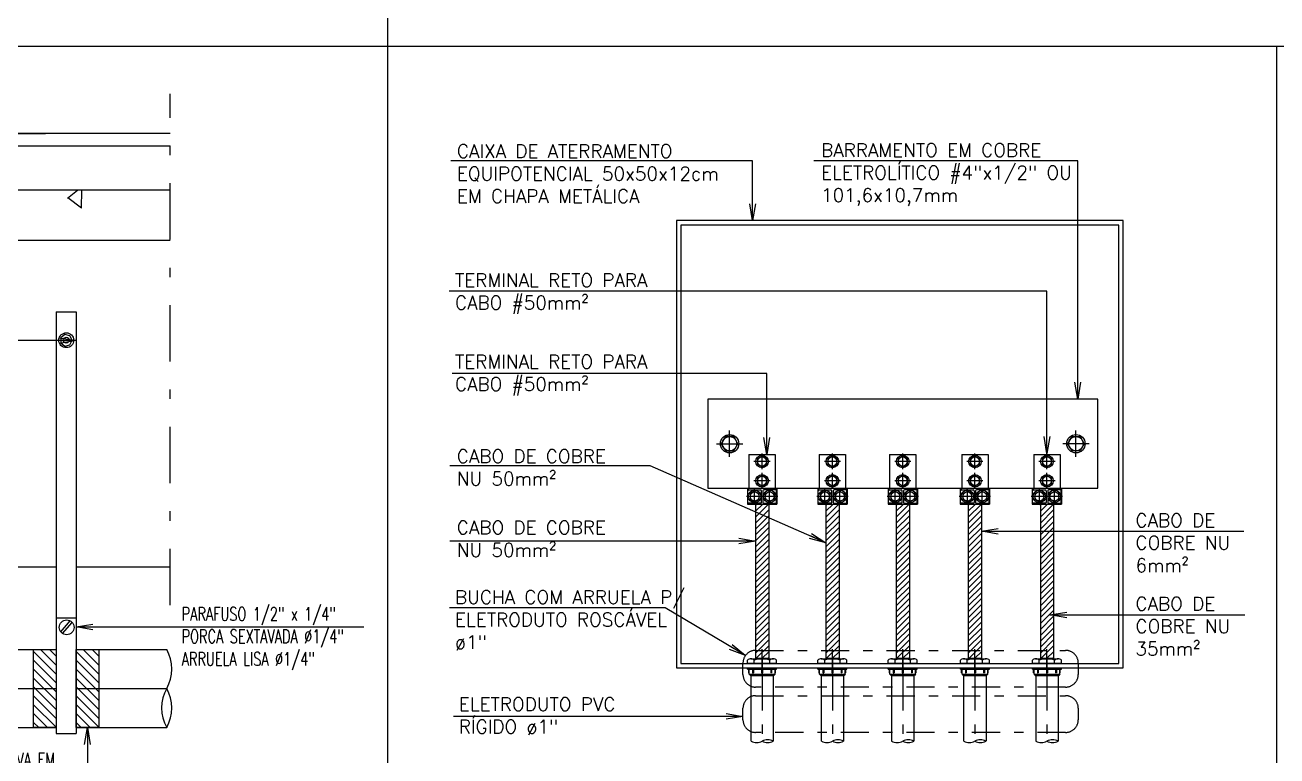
# Model space of a CAD drawing. Header units: millimetres. Extents: x 0 to 114, y 0 to 82.
# Drawn here: x 41.43 to 54.8, y 21.07 to 28.87 of the extents above; entities that cross this region are included whole.
import ezdxf
from ezdxf.enums import TextEntityAlignment as Align

# ---------------------------------------------------------------- set-up
doc = ezdxf.new("R2010")
doc.units = ezdxf.units.MM
doc.linetypes.add('DASHDOT', pattern=[1, 0.5, -0.25, 0, -0.25])
doc.linetypes.add('DASHDOT2', pattern=[0.5, 0.25, -0.125, 0, -0.125])
for name, color, linetype in [('acessórios', 1, 'Continuous'), ('CAR-01', 252, 'Continuous'), ('E-CONECTOR', 1, 'Continuous'), ('EIXOS', 252, 'Continuous'), ('ELT-NORMO', 2, 'Continuous'), ('INC-DETALHE-TXT', 7, 'Continuous'), ('INC-DETALHES', 7, 'Continuous'), ('PECAS', 7, 'Continuous'), ('QUADROS', 3, 'Continuous')]:
    doc.layers.add(name, color=color, linetype=linetype)
doc.styles.add('140-50', font='arial.ttf', dxfattribs={"height": 0.3})
doc.styles.add('60-100', font='romans.shx', dxfattribs={"height": 0.16})
doc.styles.add('60-125', font='romans.shx', dxfattribs={"height": 0.2})
doc.styles.add('60-50', font='romans.shx', dxfattribs={"height": 0.08})
doc.styles.add('ROMANS', font='ROMANS.SHX', dxfattribs={"height": 0.15})
doc.dimstyles.new('SETAS75', dxfattribs={"dimtxt": 0.16, "dimasz": 0.15, "dimexe": 0.15, "dimexo": 0, "dimgap": 0.1, "dimtad": 1, "dimzin": 10, "dimdsep": 46, "dimtxsty": '60-100', "dimblk1": 'OPEN', "dimblk2": 'OPEN', "dimsah": 1, "dimcen": 0, "dimclrd": 8, "dimclre": 8, "dimclrt": 7, "dimadec": 0, "dimazin": 0, "dimtfac": 1, "dimtix": 1, "dimtmove": 2, "dimatfit": 3, "dimldrblk": 'OPEN', "dimfxl": 0.15, "dimtolj": 1, "dimtzin": 6, "dimarcsym": 0})

# ---------------------------------------------------------------- blocks, each defined once
blk = doc.blocks.new('_OPEN')
at = {"color": 0, "linetype": 'ByBlock'}
for p, q in [((-1, 0.167), (0, 0)), ((0, 0), (-1, -0.167)), ((0, 0), (-1, 0))]:
    blk.add_line(p, q, dxfattribs=at)
blk = doc.blocks.new('arruela-l')
at = {"color": 252}
for p, q in [((0, -0.011), (0, 0.0165)), ((0.0165, 0.0013), (-0.0165, 0.0013)), ((-0.0165, 0.0013), (-0.0165, 0)), ((0.0165, 0), (-0.0165, 0)), ((-0.0153, 0.0057), (-0.0153, 0.0013)), ((-0.0153, 0.0057), (-0.0147, 0.0057)), ((-0.0147, 0.0071), (-0.0134, 0.0086)), ((0.0147, 0.0071), (-0.0147, 0.0071)), ((-0.0147, 0.0071), (-0.0147, 0.0019)), ((0.0134, 0.0086), (-0.0134, 0.0086)), ((-0.0109, 0.0057), (-0.0099, 0.0057)), ((-0.0109, 0.0013), (-0.0109, 0.0057)), ((-0.0099, 0.0013), (-0.0099, 0.0057)), ((-0.0005, 0.0013), (-0.0005, 0.0057)), ((0.0005, 0.0057), (-0.0005, 0.0057)), ((0.0005, 0.0013), (0.0005, 0.0057)), ((0.0099, 0.0013), (0.0099, 0.0057)), ((0.0109, 0.0057), (0.0099, 0.0057)), ((0.0109, 0.0013), (0.0109, 0.0057)), ((0.0147, 0.0071), (0.0134, 0.0086)), ((0.0147, 0.0071), (0.0147, 0.0019)), ((0.0153, 0.0057), (0.0147, 0.0057)), ((0.0153, 0.0057), (0.0153, 0.0013)), ((0.0165, 0.0013), (0.0165, 0))]:
    blk.add_line(p, q, dxfattribs=at)
for centre, start, end in [((-0.0153, 0.0019), 270, 0), ((0.0153, 0.0019), 180, 270)]:
    blk.add_arc(centre, 0.000586, start, end, dxfattribs=at)
blk = doc.blocks.new('bucha-l')
at = {"color": 252}
for p, q in [((0, -0.011), (0, 0.0165)), ((-0.0165, 0), (-0.0165, 0.0038)), ((0.0165, 0), (-0.0165, 0)), ((-0.0129, 0.0055), (0.0129, 0.0055)), ((-0.0088, 0), (-0.0088, 0.0038)), ((0.0088, 0), (0.0088, 0.0038)), ((0.0165, 0), (0.0165, 0.0038))]:
    blk.add_line(p, q, dxfattribs=at)
for centre, radius, start, end in [((-0.0127, 0.0002), 0.0053, 43.4424, 136.5576), ((0, -0.0188), 0.0243, 68.7607, 111.2393), ((0.0127, 0.0002), 0.0053, 43.4424, 136.5576)]:
    blk.add_arc(centre, radius, start, end, dxfattribs=at)
blk = doc.blocks.new('T100')
for centre, start, end in [((-0.0433, 0.075), 330, 30), ((0.0433, 0.025), 150, 210), ((-0.0433, 0.025), 330, 30)]:
    blk.add_arc(centre, 0.05, start, end)
blk = doc.blocks.new('A$C0DFC6CB3')
h = blk.add_hatch()
h.set_pattern_fill('ANSI31', color=252, scale=0.0117, style=0)
h.set_pattern_definition([(45, (-7022.569914, 754.09912), (-0.02626724915, 0.02626724915), [])])
h.paths.add_polyline_path([(0.822, 4.427), (0.705, 4.427), (0.705, 3.056), (0.822, 3.056)])
h = blk.add_hatch()
h.set_pattern_fill('ANSI31', color=252, scale=0.0117, style=0)
h.set_pattern_definition([(45, (-7021.943945, 754.09912), (-0.02626724915, 0.02626724915), [])])
h.paths.add_polyline_path([(1.448, 4.427), (1.331, 4.427), (1.331, 3.056), (1.448, 3.056)])
h = blk.add_hatch()
h.set_pattern_fill('ANSI31', color=252, scale=0.0117, style=0)
h.set_pattern_definition([(45, (-7021.317976, 754.09912), (-0.02626724915, 0.02626724915), [])])
h.paths.add_polyline_path([(2.074, 4.427), (1.957, 4.427), (1.957, 3.056), (2.074, 3.056)])
h = blk.add_hatch()
h.set_pattern_fill('ANSI31', color=252, scale=0.0117, style=0)
h.set_pattern_definition([(45, (-7020.67646, 754.09912), (-0.02626724915, 0.02626724915), [])])
h.paths.add_polyline_path([(2.715, 4.427), (2.598, 4.427), (2.598, 3.056), (2.715, 3.056)])
h = blk.add_hatch()
h.set_pattern_fill('ANSI31', color=252, scale=0.0117, style=0)
h.set_pattern_definition([(45, (-7020.034946, 754.09912), (-0.02626724915, 0.02626724915), [])])
h.paths.add_polyline_path([(3.357, 4.427), (3.24, 4.427), (3.24, 3.056), (3.357, 3.056)])
at = {"color": 254}
for p, q in [((0.705, 4.427), (0.705, 3.056)), ((0.705, 4.427), (0.83, 4.427, 4.458)), ((0.822, 4.427), (0.822, 3.056)), ((1.331, 4.427), (1.331, 3.056)), ((1.331, 4.427), (1.456, 4.427, 4.458)), ((1.448, 4.427), (1.448, 3.056)), ((1.957, 4.427), (1.957, 3.056)), ((1.957, 4.427), (2.082, 4.427, 4.458)), ((2.074, 4.427), (2.074, 3.056)), ((2.598, 4.427), (2.598, 3.056)), ((2.598, 4.427), (2.723, 4.427, 4.458)), ((2.715, 4.427), (2.715, 3.056)), ((3.24, 4.427), (3.24, 3.056)), ((3.24, 4.427), (3.365, 4.427, 4.458)), ((3.357, 4.427), (3.357, 3.056)), ((0.705, 3.056), (0.822, 3.056)), ((1.331, 3.056), (1.448, 3.056)), ((1.957, 3.056), (2.074, 3.056)), ((2.598, 3.056), (2.715, 3.056)), ((3.24, 3.056), (3.357, 3.056)), ((0.664, 2.904), (0.664, 2.319)), ((0.862, 2.904), (0.862, 2.319)), ((1.29, 2.904), (1.29, 2.319)), ((1.488, 2.904), (1.488, 2.319)), ((1.916, 2.904), (1.916, 2.319)), ((2.114, 2.904), (2.114, 2.319)), ((2.557, 2.904), (2.557, 2.319)), ((2.756, 2.904), (2.756, 2.319)), ((3.199, 2.904), (3.199, 2.319)), ((3.397, 2.904), (3.397, 2.319))]:
    blk.add_line(p, q, dxfattribs=at)
for p, q in [((0.763, 2.923), (0.763, 3.138)), ((0.763, 3.056), (0.763, 2.842))]:
    blk.add_line(p, q)
at = {"color": 252}
for p, q in [((0.634, 3.009), (0.634, 3.039)), ((0.892, 3.009), (0.634, 3.009)), ((0.662, 3.052), (0.864, 3.052)), ((0.694, 3.009), (0.694, 3.039)), ((0.832, 3.009), (0.832, 3.039)), ((0.892, 3.009), (0.892, 3.039)), ((0.634, 2.97), (0.892, 2.97)), ((0.634, 2.96), (0.634, 2.97)), ((0.634, 2.96), (0.892, 2.96)), ((0.644, 2.926), (0.644, 2.96)), ((0.644, 2.926), (0.648, 2.926)), ((0.648, 2.915), (0.648, 2.955)), ((0.648, 2.915), (0.878, 2.915)), ((0.648, 2.915), (0.659, 2.904)), ((0.659, 2.904), (0.867, 2.904)), ((0.678, 2.96), (0.678, 2.926)), ((0.678, 2.926), (0.686, 2.926)), ((0.686, 2.96), (0.686, 2.926)), ((0.759, 2.96), (0.759, 2.926)), ((0.759, 2.926), (0.767, 2.926)), ((0.767, 2.96), (0.767, 2.926)), ((0.84, 2.96), (0.84, 2.926)), ((0.848, 2.926), (0.84, 2.926)), ((0.848, 2.96), (0.848, 2.926)), ((0.878, 2.915), (0.867, 2.904)), ((0.878, 2.915), (0.878, 2.955)), ((0.883, 2.926), (0.878, 2.926)), ((0.883, 2.926), (0.883, 2.96)), ((0.892, 2.96), (0.892, 2.97))]:
    blk.add_line(p, q, dxfattribs=at)
at = {"color": 252, "linetype": 'DASHDOT2'}
for p, q in [((0.763, 2.842), (0.763, 2.319)), ((1.389, 2.842), (1.389, 2.319)), ((2.015, 2.842), (2.015, 2.319)), ((2.657, 2.842), (2.657, 2.319)), ((3.298, 2.842), (3.298, 2.319))]:
    blk.add_line(p, q, dxfattribs=at)
at = {"color": 252}
for centre, radius, start, end in [((0.664, 3.011), 0.0414, 43.4424, 136.5576), ((0.763, 2.863), 0.189, 68.7607, 111.2393), ((0.862, 3.011), 0.0414, 43.4424, 136.5576), ((0.644, 2.955), 0.00457, 0, 90), ((0.883, 2.955), 0.00457, 90, 180)]:
    blk.add_arc(centre, radius, start, end, dxfattribs=at)
at = {"color": 254}
for centre, start, end in [((0.714, 2.405), 240, 300), ((0.813, 2.233), 60, 120), ((0.813, 2.405), 240, 300), ((1.34, 2.405), 240, 300), ((1.439, 2.233), 60, 120), ((1.439, 2.405), 240, 300), ((1.965, 2.405), 240, 300), ((2.065, 2.233), 60, 120), ((2.065, 2.405), 240, 300), ((2.607, 2.405), 240, 300), ((2.706, 2.233), 60, 120), ((2.706, 2.405), 240, 300), ((3.249, 2.405), 240, 300), ((3.348, 2.233), 60, 120), ((3.348, 2.405), 240, 300)]:
    blk.add_arc(centre, 0.0991, start, end, dxfattribs=at)
at = {"layer": 'E-CONECTOR', "color": 252}
for p, q in [((0.646, 4.868), (0.646, 4.568)), ((0.646, 4.868), (0.88, 4.868)), ((0.88, 4.868), (0.88, 4.568)), ((1.272, 4.868), (1.272, 4.568)), ((1.272, 4.868), (1.506, 4.868)), ((1.506, 4.868), (1.506, 4.568)), ((1.898, 4.868), (1.898, 4.568)), ((1.898, 4.868), (2.132, 4.868)), ((2.132, 4.868), (2.132, 4.568)), ((2.54, 4.868), (2.54, 4.568)), ((2.54, 4.868), (2.774, 4.868)), ((2.774, 4.868), (2.774, 4.568)), ((3.181, 4.868), (3.181, 4.568)), ((3.181, 4.868), (3.415, 4.868)), ((3.415, 4.868), (3.415, 4.568)), ((0.632, 4.56), (0.638, 4.56)), ((0.632, 4.56), (0.632, 4.427)), ((0.635, 4.442, 4.458), (0.635, 4.546, 4.458)), ((0.643, 4.554, 4.458), (0.749, 4.554, 4.458)), ((0.646, 4.568), (0.88, 4.568)), ((0.756, 4.546, 4.458), (0.756, 4.442, 4.458)), ((0.77, 4.546, 4.458), (0.77, 4.442, 4.458)), ((0.883, 4.554, 4.458), (0.778, 4.554, 4.458)), ((0.894, 4.56), (0.888, 4.56)), ((0.891, 4.442, 4.458), (0.891, 4.546, 4.458)), ((0.894, 4.56), (0.894, 4.427)), ((1.258, 4.56), (1.264, 4.56)), ((1.258, 4.56), (1.258, 4.427)), ((1.261, 4.442, 4.458), (1.261, 4.546, 4.458)), ((1.269, 4.554, 4.458), (1.375, 4.554, 4.458)), ((1.272, 4.568), (1.506, 4.568)), ((1.382, 4.546, 4.458), (1.382, 4.442, 4.458)), ((1.396, 4.546, 4.458), (1.396, 4.442, 4.458)), ((1.509, 4.554, 4.458), (1.404, 4.554, 4.458)), ((1.52, 4.56), (1.514, 4.56)), ((1.517, 4.442, 4.458), (1.517, 4.546, 4.458)), ((1.52, 4.56), (1.52, 4.427)), ((1.884, 4.56), (1.89, 4.56)), ((1.884, 4.56), (1.884, 4.427)), ((1.887, 4.442, 4.458), (1.887, 4.546, 4.458)), ((1.895, 4.554, 4.458), (2.001, 4.554, 4.458)), ((1.898, 4.568), (2.132, 4.568)), ((2.008, 4.546, 4.458), (2.008, 4.442, 4.458)), ((2.022, 4.546, 4.458), (2.022, 4.442, 4.458)), ((2.135, 4.554, 4.458), (2.029, 4.554, 4.458)), ((2.146, 4.56), (2.14, 4.56)), ((2.143, 4.442, 4.458), (2.143, 4.546, 4.458)), ((2.146, 4.56), (2.146, 4.427)), ((2.526, 4.56), (2.532, 4.56)), ((2.526, 4.56), (2.526, 4.427)), ((2.529, 4.442, 4.458), (2.529, 4.546, 4.458)), ((2.537, 4.554, 4.458), (2.642, 4.554, 4.458)), ((2.54, 4.568), (2.774, 4.568)), ((2.65, 4.546, 4.458), (2.65, 4.442, 4.458)), ((2.663, 4.546, 4.458), (2.663, 4.442, 4.458)), ((2.777, 4.554, 4.458), (2.671, 4.554, 4.458)), ((2.787, 4.56), (2.781, 4.56)), ((2.784, 4.442, 4.458), (2.784, 4.546, 4.458)), ((2.787, 4.56), (2.787, 4.427)), ((3.167, 4.56), (3.173, 4.56)), ((3.167, 4.56), (3.167, 4.427)), ((3.17, 4.442, 4.458), (3.17, 4.546, 4.458)), ((3.178, 4.554, 4.458), (3.284, 4.554, 4.458)), ((3.181, 4.568), (3.415, 4.568)), ((3.291, 4.546, 4.458), (3.291, 4.442, 4.458)), ((3.305, 4.546, 4.458), (3.305, 4.442, 4.458)), ((3.418, 4.554, 4.458), (3.313, 4.554, 4.458)), ((3.429, 4.56), (3.423, 4.56)), ((3.426, 4.442, 4.458), (3.426, 4.546, 4.458)), ((3.429, 4.56), (3.429, 4.427)), ((0.632, 4.427), (0.894, 4.427)), ((0.749, 4.434, 4.458), (0.643, 4.434, 4.458)), ((0.778, 4.434, 4.458), (0.883, 4.434, 4.458)), ((1.258, 4.427), (1.52, 4.427)), ((1.375, 4.434, 4.458), (1.269, 4.434, 4.458)), ((1.404, 4.434, 4.458), (1.509, 4.434, 4.458)), ((1.884, 4.427), (2.146, 4.427)), ((2.001, 4.434, 4.458), (1.895, 4.434, 4.458)), ((2.029, 4.434, 4.458), (2.135, 4.434, 4.458)), ((2.526, 4.427), (2.787, 4.427)), ((2.642, 4.434, 4.458), (2.537, 4.434, 4.458)), ((2.671, 4.434, 4.458), (2.777, 4.434, 4.458)), ((3.167, 4.427), (3.429, 4.427)), ((3.284, 4.434, 4.458), (3.178, 4.434, 4.458)), ((3.313, 4.434, 4.458), (3.418, 4.434, 4.458))]:
    blk.add_line(p, q, dxfattribs=at)
at = {"layer": 'E-CONECTOR', "color": 7}
for p, q in [((0.835, 4.806), (0.691, 4.806)), ((0.763, 4.739), (0.763, 4.878)), ((1.461, 4.806), (1.317, 4.806)), ((1.389, 4.739), (1.389, 4.878)), ((2.087, 4.806), (1.943, 4.806)), ((2.015, 4.739), (2.015, 4.878)), ((2.729, 4.806), (2.584, 4.806)), ((2.657, 4.739), (2.657, 4.878)), ((3.37, 4.806), (3.226, 4.806)), ((3.298, 4.739), (3.298, 4.878)), ((0.763, 4.568), (0.763, 4.706)), ((1.389, 4.568), (1.389, 4.706)), ((2.015, 4.568), (2.015, 4.706)), ((2.657, 4.568), (2.657, 4.706)), ((3.298, 4.568), (3.298, 4.706)), ((0.835, 4.634), (0.691, 4.634)), ((1.461, 4.634), (1.317, 4.634)), ((2.087, 4.634), (1.943, 4.634)), ((2.729, 4.634), (2.584, 4.634)), ((3.37, 4.634), (3.226, 4.634)), ((0.769, 4.495, 4.458), (0.624, 4.495, 4.458)), ((0.696, 4.541, 4.458), (0.656, 4.518, 4.458)), ((0.656, 4.518, 4.458), (0.656, 4.471, 4.458)), ((0.656, 4.471, 4.458), (0.696, 4.448, 4.458)), ((0.696, 4.428, 4.458), (0.696, 4.567, 4.458)), ((0.737, 4.518, 4.458), (0.696, 4.541, 4.458)), ((0.696, 4.448, 4.458), (0.737, 4.471, 4.458)), ((0.737, 4.471, 4.458), (0.737, 4.518, 4.458)), ((0.902, 4.495, 4.458), (0.758, 4.495, 4.458)), ((0.789, 4.518, 4.458), (0.83, 4.541, 4.458)), ((0.789, 4.471, 4.458), (0.789, 4.518, 4.458)), ((0.83, 4.448, 4.458), (0.789, 4.471, 4.458)), ((0.83, 4.428, 4.458), (0.83, 4.567, 4.458)), ((0.83, 4.541, 4.458), (0.87, 4.518, 4.458)), ((0.87, 4.471, 4.458), (0.83, 4.448, 4.458)), ((0.87, 4.518, 4.458), (0.87, 4.471, 4.458)), ((1.394, 4.495, 4.458), (1.25, 4.495, 4.458)), ((1.322, 4.541, 4.458), (1.282, 4.518, 4.458)), ((1.282, 4.518, 4.458), (1.282, 4.471, 4.458)), ((1.282, 4.471, 4.458), (1.322, 4.448, 4.458)), ((1.322, 4.428, 4.458), (1.322, 4.567, 4.458)), ((1.363, 4.518, 4.458), (1.322, 4.541, 4.458)), ((1.322, 4.448, 4.458), (1.363, 4.471, 4.458)), ((1.363, 4.471, 4.458), (1.363, 4.518, 4.458)), ((1.528, 4.495, 4.458), (1.384, 4.495, 4.458)), ((1.415, 4.518, 4.458), (1.456, 4.541, 4.458)), ((1.415, 4.471, 4.458), (1.415, 4.518, 4.458)), ((1.456, 4.448, 4.458), (1.415, 4.471, 4.458)), ((1.456, 4.428, 4.458), (1.456, 4.567, 4.458)), ((1.456, 4.541, 4.458), (1.496, 4.518, 4.458)), ((1.496, 4.471, 4.458), (1.456, 4.448, 4.458)), ((1.496, 4.518, 4.458), (1.496, 4.471, 4.458)), ((2.02, 4.495, 4.458), (1.876, 4.495, 4.458)), ((1.948, 4.541, 4.458), (1.908, 4.518, 4.458)), ((1.908, 4.518, 4.458), (1.908, 4.471, 4.458)), ((1.908, 4.471, 4.458), (1.948, 4.448, 4.458)), ((1.948, 4.428, 4.458), (1.948, 4.567, 4.458)), ((1.989, 4.518, 4.458), (1.948, 4.541, 4.458)), ((1.948, 4.448, 4.458), (1.989, 4.471, 4.458)), ((1.989, 4.471, 4.458), (1.989, 4.518, 4.458)), ((2.154, 4.495, 4.458), (2.01, 4.495, 4.458)), ((2.041, 4.518, 4.458), (2.082, 4.541, 4.458)), ((2.041, 4.471, 4.458), (2.041, 4.518, 4.458)), ((2.082, 4.448, 4.458), (2.041, 4.471, 4.458)), ((2.082, 4.428, 4.458), (2.082, 4.567, 4.458)), ((2.082, 4.541, 4.458), (2.122, 4.518, 4.458)), ((2.122, 4.471, 4.458), (2.082, 4.448, 4.458)), ((2.122, 4.518, 4.458), (2.122, 4.471, 4.458)), ((2.662, 4.495, 4.458), (2.518, 4.495, 4.458)), ((2.59, 4.541, 4.458), (2.549, 4.518, 4.458)), ((2.549, 4.518, 4.458), (2.549, 4.471, 4.458)), ((2.549, 4.471, 4.458), (2.59, 4.448, 4.458)), ((2.59, 4.428, 4.458), (2.59, 4.567, 4.458)), ((2.63, 4.518, 4.458), (2.59, 4.541, 4.458)), ((2.59, 4.448, 4.458), (2.63, 4.471, 4.458)), ((2.63, 4.471, 4.458), (2.63, 4.518, 4.458)), ((2.795, 4.495, 4.458), (2.651, 4.495, 4.458)), ((2.683, 4.518, 4.458), (2.723, 4.541, 4.458)), ((2.683, 4.471, 4.458), (2.683, 4.518, 4.458)), ((2.723, 4.448, 4.458), (2.683, 4.471, 4.458)), ((2.723, 4.428, 4.458), (2.723, 4.567, 4.458)), ((2.723, 4.541, 4.458), (2.764, 4.518, 4.458)), ((2.764, 4.471, 4.458), (2.723, 4.448, 4.458)), ((2.764, 4.518, 4.458), (2.764, 4.471, 4.458)), ((3.303, 4.495, 4.458), (3.159, 4.495, 4.458)), ((3.231, 4.541, 4.458), (3.191, 4.518, 4.458)), ((3.191, 4.518, 4.458), (3.191, 4.471, 4.458)), ((3.191, 4.471, 4.458), (3.231, 4.448, 4.458)), ((3.231, 4.428, 4.458), (3.231, 4.567, 4.458)), ((3.272, 4.518, 4.458), (3.231, 4.541, 4.458)), ((3.231, 4.448, 4.458), (3.272, 4.471, 4.458)), ((3.272, 4.471, 4.458), (3.272, 4.518, 4.458)), ((3.437, 4.495, 4.458), (3.293, 4.495, 4.458)), ((3.324, 4.518, 4.458), (3.365, 4.541, 4.458)), ((3.324, 4.471, 4.458), (3.324, 4.518, 4.458)), ((3.365, 4.448, 4.458), (3.324, 4.471, 4.458)), ((3.365, 4.428, 4.458), (3.365, 4.567, 4.458)), ((3.365, 4.541, 4.458), (3.405, 4.518, 4.458)), ((3.405, 4.471, 4.458), (3.365, 4.448, 4.458)), ((3.405, 4.518, 4.458), (3.405, 4.471, 4.458))]:
    blk.add_line(p, q, dxfattribs=at)
at = {"layer": 'E-CONECTOR'}
for p, q in [((0.696, 4.554, 4.458), (0.696, 4.564, 4.458)), ((1.322, 4.554, 4.458), (1.322, 4.564, 4.458)), ((1.948, 4.554, 4.458), (1.948, 4.564, 4.458)), ((2.589, 4.554, 4.458), (2.589, 4.564, 4.458)), ((3.231, 4.554, 4.458), (3.231, 4.564, 4.458))]:
    blk.add_line(p, q, dxfattribs=at)
at = {"layer": 'E-CONECTOR', "color": 252}
blk.add_lwpolyline([(0.279, 5.36), (0.279, 4.568), (3.751, 4.568), (3.751, 5.36)], close=True, dxfattribs=at)
at = {"layer": 'E-CONECTOR', "color": 7}
for points in [[(0.763, 4.853), (0.723, 4.829), (0.723, 4.782), (0.763, 4.759), (0.804, 4.782), (0.804, 4.829)], [(1.389, 4.853), (1.349, 4.829), (1.349, 4.782), (1.389, 4.759), (1.43, 4.782), (1.43, 4.829)], [(2.015, 4.853), (1.974, 4.829), (1.974, 4.782), (2.015, 4.759), (2.056, 4.782), (2.056, 4.829)], [(2.657, 4.853), (2.616, 4.829), (2.616, 4.782), (2.657, 4.759), (2.697, 4.782), (2.697, 4.829)], [(3.298, 4.853), (3.258, 4.829), (3.258, 4.782), (3.298, 4.759), (3.339, 4.782), (3.339, 4.829)], [(0.763, 4.681), (0.723, 4.658), (0.723, 4.611), (0.763, 4.587), (0.804, 4.611), (0.804, 4.658)], [(1.389, 4.681), (1.349, 4.658), (1.349, 4.611), (1.389, 4.587), (1.43, 4.611), (1.43, 4.658)], [(2.015, 4.681), (1.974, 4.658), (1.974, 4.611), (2.015, 4.587), (2.056, 4.611), (2.056, 4.658)], [(2.657, 4.681), (2.616, 4.658), (2.616, 4.611), (2.657, 4.587), (2.697, 4.611), (2.697, 4.658)], [(3.298, 4.681), (3.258, 4.658), (3.258, 4.611), (3.298, 4.587), (3.339, 4.611), (3.339, 4.658)]]:
    blk.add_lwpolyline(points, close=True, dxfattribs=at)
for centre, radius in [((0.763, 4.806), 0.0562), ((0.763, 4.806), 0.0405), ((1.389, 4.806), 0.0562), ((1.389, 4.806), 0.0405), ((2.015, 4.806), 0.0562), ((2.015, 4.806), 0.0405), ((2.657, 4.806), 0.0562), ((2.657, 4.806), 0.0405), ((3.298, 4.806), 0.0562), ((3.298, 4.806), 0.0405), ((0.763, 4.634), 0.0562), ((1.389, 4.634), 0.0562), ((2.015, 4.634), 0.0562), ((2.657, 4.634), 0.0562), ((3.298, 4.634), 0.0562), ((0.763, 4.634), 0.0405), ((1.389, 4.634), 0.0405), ((2.015, 4.634), 0.0405), ((2.657, 4.634), 0.0405), ((3.298, 4.634), 0.0405), ((0.696, 4.495, 4.458), 0.0562), ((0.696, 4.495, 4.458), 0.0405), ((0.83, 4.495, 4.458), 0.0562), ((0.83, 4.495, 4.458), 0.0405), ((1.322, 4.495, 4.458), 0.0562), ((1.322, 4.495, 4.458), 0.0405), ((1.456, 4.495, 4.458), 0.0562), ((1.456, 4.495, 4.458), 0.0405), ((1.948, 4.495, 4.458), 0.0562), ((1.948, 4.495, 4.458), 0.0405), ((2.082, 4.495, 4.458), 0.0562), ((2.082, 4.495, 4.458), 0.0405), ((2.59, 4.495, 4.458), 0.0562), ((2.59, 4.495, 4.458), 0.0405), ((2.723, 4.495, 4.458), 0.0562), ((2.723, 4.495, 4.458), 0.0405), ((3.231, 4.495, 4.458), 0.0562), ((3.231, 4.495, 4.458), 0.0405), ((3.365, 4.495, 4.458), 0.0562), ((3.365, 4.495, 4.458), 0.0405)]:
    blk.add_circle(centre, radius, dxfattribs=at)
at = {"layer": 'E-CONECTOR', "color": 252}
for centre, start, end in [((0.643, 4.546, 4.458), 90, 180), ((0.638, 4.568), 270, 0), ((0.749, 4.546, 4.458), 0, 90), ((0.778, 4.546, 4.458), 90, 180), ((0.888, 4.568), 180, 270), ((0.883, 4.546, 4.458), 0, 90), ((1.269, 4.546, 4.458), 90, 180), ((1.264, 4.568), 270, 0), ((1.375, 4.546, 4.458), 0, 90), ((1.404, 4.546, 4.458), 90, 180), ((1.514, 4.568), 180, 270), ((1.509, 4.546, 4.458), 0, 90), ((1.895, 4.546, 4.458), 90, 180), ((1.89, 4.568), 270, 0), ((2.001, 4.546, 4.458), 0, 90), ((2.029, 4.546, 4.458), 90, 180), ((2.14, 4.568), 180, 270), ((2.135, 4.546, 4.458), 0, 90), ((2.537, 4.546, 4.458), 90, 180), ((2.532, 4.568), 270, 0), ((2.642, 4.546, 4.458), 0, 90), ((2.671, 4.546, 4.458), 90, 180), ((2.781, 4.568), 180, 270), ((2.777, 4.546, 4.458), 0, 90), ((3.178, 4.546, 4.458), 90, 180), ((3.173, 4.568), 270, 0), ((3.284, 4.546, 4.458), 0, 90), ((3.313, 4.546, 4.458), 90, 180), ((3.423, 4.568), 180, 270), ((3.418, 4.546, 4.458), 0, 90), ((0.643, 4.442, 4.458), 180, 270), ((0.749, 4.442, 4.458), 270, 0), ((0.778, 4.442, 4.458), 180, 270), ((0.883, 4.442, 4.458), 270, 0), ((1.269, 4.442, 4.458), 180, 270), ((1.375, 4.442, 4.458), 270, 0), ((1.404, 4.442, 4.458), 180, 270), ((1.509, 4.442, 4.458), 270, 0), ((1.895, 4.442, 4.458), 180, 270), ((2.001, 4.442, 4.458), 270, 0), ((2.029, 4.442, 4.458), 180, 270), ((2.135, 4.442, 4.458), 270, 0), ((2.537, 4.442, 4.458), 180, 270), ((2.642, 4.442, 4.458), 270, 0), ((2.671, 4.442, 4.458), 180, 270), ((2.777, 4.442, 4.458), 270, 0), ((3.178, 4.442, 4.458), 180, 270), ((3.284, 4.442, 4.458), 270, 0), ((3.313, 4.442, 4.458), 180, 270), ((3.418, 4.442, 4.458), 270, 0)]:
    blk.add_arc(centre, 0.0078, start, end, dxfattribs=at)
at = {"layer": 'PECAS', "color": 252}
for p, q in [((0.437, 5.028), (0.4, 4.964)), ((0.511, 5.028), (0.437, 5.028)), ((0.548, 4.964), (0.511, 5.028)), ((3.519, 5.028), (3.482, 4.964)), ((3.519, 5.028), (3.593, 5.028)), ((3.593, 5.028), (3.63, 4.964)), ((0.4, 4.964), (0.437, 4.9)), ((0.511, 4.9), (0.548, 4.964)), ((3.482, 4.964), (3.519, 4.9)), ((3.63, 4.964), (3.593, 4.9)), ((0.437, 4.9), (0.511, 4.9)), ((3.593, 4.9), (3.519, 4.9))]:
    blk.add_line(p, q, dxfattribs=at)
at = {"layer": 'PECAS', "color": 252, "linetype": 'DASHDOT'}
for p, q in [((0.474, 4.847), (0.474, 5.081)), ((3.556, 4.847), (3.556, 5.081)), ((0.357, 4.964), (0.591, 4.964)), ((3.673, 4.964), (3.439, 4.964))]:
    blk.add_line(p, q, dxfattribs=at)
at = {"layer": 'PECAS', "color": 252}
for centre, radius in [((0.474, 4.964), 0.0818), ((0.474, 4.964), 0.0644), ((3.556, 4.964), 0.0818), ((3.556, 4.964), 0.0644)]:
    blk.add_circle(centre, radius, dxfattribs=at)
at = {"layer": 'QUADROS', "color": 252}
for points in [[(0, 2.97), (3.978, 2.97), (3.978, 6.948), (0, 6.948)], [(0.039, 3.009), (3.939, 3.009), (3.939, 6.909), (0.039, 6.909)]]:
    blk.add_lwpolyline(points, close=True, dxfattribs=at)
at = {"layer": 'QUADROS', "color": 252, "linetype": 'DASHDOT2'}
for points in [[(0.705, 3.126), (3.464, 3.126, -0.414214), (3.577, 3.014), (3.577, 2.912, -0.414214), (3.464, 2.8), (0.705, 2.8, -0.414214), (0.593, 2.912), (0.593, 3.014, -0.414214)], [(0.705, 2.723), (3.464, 2.723, -0.414214), (3.577, 2.611), (3.577, 2.509, -0.414214), (3.464, 2.397), (0.705, 2.397, -0.414214), (0.593, 2.509), (0.593, 2.611, -0.414214)]]:
    blk.add_lwpolyline(points, format="xyb", close=True, dxfattribs=at)
at = {"layer": 'acessórios', "xscale": 7.800000000000003, "yscale": 7.800000000000003, "zscale": 7.800000000000003}
for p in [(1.389, 3.009), (2.015, 3.009), (2.657, 3.009), (3.298, 3.009)]:
    blk.add_blockref('bucha-l', p, dxfattribs=at)
at = {"layer": 'acessórios', "xscale": 7.800000000000003, "yscale": 7.800000000000003, "zscale": 7.800000000000003, "rotation": 180}
for p in [(1.389, 2.97), (2.015, 2.97), (2.657, 2.97), (3.298, 2.97)]:
    blk.add_blockref('arruela-l', p, dxfattribs=at)
at = {"layer": 'ELT-NORMO', "color": 7, "char_height": 0.12, "attachment_point": 1, "style": '60-125'}
for s, insert, width in [('CAIXA DE ATERRAMENTO EQUIPOTENCIAL 50x50x12cm EM CHAPA METÁLICA', (-1.953, 7.626), 2.60692), ('BARRAMENTO EM COBRE ELETROLÍTICO #4"x1/2" OU 101,6x10,7mm', (1.288, 7.635), 2.42514), ('TERMINAL RETO PARA CABO #50mm²', (-1.97, 6.478), 2.16011), ('TERMINAL RETO PARA CABO #50mm²', (-1.97, 5.754), 2.16011), ('CABO DE COBRE NU 50mm²', (-1.954, 4.913), 1.66762), ('CABO DE COBRE NU 50mm²', (-1.954, 4.279), 1.66762), ('CABO DE COBRE NU 6mm²', (4.086, 4.343), 0.96138), ('BUCHA COM ARRUELA P/ ELETRODUTO ROSCÁVEL ø1"', (-1.97, 3.66), 2.28009), ('CABO DE COBRE NU 35mm²', (4.086, 3.601), 0.97309), ('ELETRODUTO PVC RÍGIDO ø1"', (-1.936, 2.708, 1.886), 1.60311)]:
    blk.add_mtext(s, dxfattribs=dict(at, insert=insert, width=width))
at = {"layer": 'ELT-NORMO', "color": 7}
for points in [[(0.679, 6.948), (0.679, 7.48), (-2.006, 7.48)], [(3.572, 5.36), (3.572, 7.48), (1.225, 7.48)], [(3.298, 4.878), (3.298, 6.322), (-2.021, 6.322)], [(0.804, 4.868), (0.804, 5.588), (-1.994, 5.588)], [(1.331, 4.084), (-0.232, 4.768), (-2.017, 4.768)], [(2.715, 4.185), (4.283, 4.185), (5.051, 4.185)], [(0.705, 4.098), (-0.253, 4.098), (-2.017, 4.098)], [(0.614, 3.08), (-0.099, 3.504), (-2.018, 3.504)], [(3.325, 3.442), (4.283, 3.442), (5.059, 3.442)], [(0.593, 2.539, 1.886), (-0.494, 2.539, 1.886), (-1.983, 2.539, 1.886)]]:
    blk.add_leader(points, dimstyle='SETAS75', override={"dimclrd": 8}, dxfattribs=at)
blk = doc.blocks.new('A$C62B93108')
at = {"layer": 'INC-DETALHES'}
h = blk.add_hatch(dxfattribs=at)
h.set_pattern_fill('ANSI31', color=252, scale=0.446373, style=0)
h.set_pattern_definition([(135, (-3.272016, -18.0815), (0.0394542, 0.0394542), [])])
h.paths.add_polyline_path([(0.67, -4.943), (0.871, -4.943), (0.871, -5.636), (0.67, -5.636)])
h = blk.add_hatch(dxfattribs=at)
h.set_pattern_fill('ANSI31', color=252, scale=0.446373, style=0)
h.set_pattern_definition([(135, (-2.892844, -18.0815), (0.0394542, 0.0394542), [])])
h.paths.add_polyline_path([(1.049, -4.943), (1.25, -4.943), (1.25, -5.636), (1.049, -5.636)])
h = blk.add_hatch(dxfattribs=at)
h.set_pattern_fill('ANSI31', color=252, scale=0.446373, style=0)
h.set_pattern_definition([(135, (1.89257, -18.0815), (0.0394542, 0.0394542), [])])
h.paths.add_polyline_path([(5.835, -4.943), (6.036, -4.943), (6.036, -5.636), (5.835, -5.636)])
h = blk.add_hatch(dxfattribs=at)
h.set_pattern_fill('ANSI31', color=252, scale=0.446373, style=0)
h.set_pattern_definition([(135, (2.271743, -18.0815), (0.0394542, 0.0394542), [])])
h.paths.add_polyline_path([(6.214, -4.943), (6.415, -4.943), (6.415, -5.636), (6.214, -5.636)])
h = blk.add_hatch(dxfattribs=at)
h.set_pattern_fill('ANSI31', color=252, scale=0.015, style=0)
h.set_pattern_definition([(45, (59.1462009, -228.9225082), (-0.001325825215, 0.001325825215), [])])
h.paths.add_polyline_path([(3.566, -8.314), (3.491, -8.314), (3.491, -8.492, 0.30777), (3.514, -8.527), (3.542, -8.527, 0.30777), (3.566, -8.492)])
at = {"layer": 'EIXOS'}
for p, q in [((1.049, -5.289), (6.036, -5.289)), ((3.525, -5.289), (3.525, -8.813))]:
    blk.add_line(p, q, dxfattribs=at)
at = {"layer": 'INC-DETALHES', "color": 252, "linetype": 'DASHDOT'}
for p, q in [((0, -4.547), (0, 0)), ((7.05, -4.547), (7.05, 0))]:
    blk.add_line(p, q, dxfattribs=at)
at = {"layer": 'INC-DETALHES', "color": 252}
for p, q in [((0.18, -0.353), (0.124, -0.353)), ((2.48, -0.353), (2.423, -0.353)), ((4.779, -0.353), (4.723, -0.353)), ((4.947, -0.353), (4.835, -0.353)), ((5.51, -0.353), (5.94, -0.353)), ((0, -0.858), (1.302, -0.858)), ((0.892, -0.896), (0.847, -0.858)), ((0.892, -0.896), (0.896, -0.858)), ((7.05, -0.858), (1.302, -0.858)), ((3.305, -0.896), (3.259, -0.858)), ((3.305, -0.896), (3.308, -0.858)), ((5.215, -0.881), (5.248, -0.858)), ((5.293, -0.945), (5.215, -0.88)), ((5.293, -0.945), (5.3, -0.858)), ((6.137, -0.928), (6.226, -0.858)), ((6.26, -1.017), (6.263, -0.858)), ((0.745, -1.053), (0.871, -0.953)), ((0.868, -1.142), (0.872, -0.953)), ((3.158, -1.053), (3.284, -0.953)), ((3.28, -1.142), (3.284, -0.953)), ((6.26, -1.017), (6.138, -0.927)), ((0.868, -1.142), (0.745, -1.053)), ((3.28, -1.142), (3.158, -1.053)), ((0.281, -1.293), (0.329, -1.197)), ((0.378, -1.306), (0.329, -1.196)), ((2.294, -1.293), (2.342, -1.197)), ((2.392, -1.306), (2.342, -1.196)), ((7.05, -1.306), (0, -1.306)), ((0.355, -1.306), (0.281, -1.292)), ((2.368, -1.306), (2.295, -1.292)), ((0.871, -1.939), (0.871, -5.689)), ((1.049, -1.939), (0.871, -1.939)), ((1.049, -1.939), (1.049, -5.689)), ((6.036, -1.939), (6.036, -5.689)), ((6.036, -1.939), (6.214, -1.939)), ((6.214, -1.939), (6.214, -5.689)), ((0.871, -4.211), (0, -4.211)), ((6.036, -4.211), (1.049, -4.211)), ((7.05, -4.211), (6.214, -4.211)), ((0.871, -4.66), (1.049, -4.66)), ((6.036, -4.66), (6.214, -4.66)), ((0.912, -4.785), (0.996, -4.688)), ((0.928, -4.8), (1.013, -4.701)), ((6.076, -4.785), (6.16, -4.688)), ((6.091, -4.8), (6.177, -4.701)), ((0.038, -5.289), (0.871, -5.289)), ((6.214, -5.289), (7.019, -5.289)), ((1.049, -5.689), (0.871, -5.689)), ((6.036, -5.689), (6.214, -5.689)), ((0.325, -7.785), (0.325, -6.972)), ((7.045, -7.785), (7.045, -6.972)), ((3.285, -7.378), (0.325, -7.378)), ((3.765, -7.378), (7.045, -7.378)), ((3.285, -7.485), (0.325, -7.485)), ((3.765, -7.485), (7.045, -7.485)), ((3.337, -8.227), (3.712, -8.227)), ((3.418, -8.227), (3.418, -8.302)), ((3.632, -8.227), (3.632, -8.302)), ((3.368, -8.302), (3.368, -8.412)), ((3.368, -8.302), (3.682, -8.302)), ((3.39, -8.302), (3.39, -8.412)), ((3.438, -8.302), (3.438, -8.314)), ((3.438, -8.314), (3.613, -8.314)), ((3.491, -8.314), (3.491, -8.492)), ((3.566, -8.314), (3.566, -8.492)), ((3.613, -8.302), (3.613, -8.314)), ((3.66, -8.302), (3.66, -8.412)), ((3.682, -8.302), (3.682, -8.412)), ((3.473, -8.527), (3.576, -8.527)), ((3.449, -8.677), (3.599, -8.677)), ((3.337, -8.696), (3.712, -8.696)), ((3.378, -8.696), (3.378, -8.711)), ((3.436, -8.696), (3.436, -8.711)), ((3.494, -8.696), (3.494, -8.711)), ((3.552, -8.696), (3.552, -8.711)), ((3.609, -8.696), (3.609, -8.711)), ((3.667, -8.696), (3.667, -8.711))]:
    blk.add_line(p, q, dxfattribs=at)
at = {"layer": 'INC-DETALHES', "color": 7}
for p, q in [((0.871, -4.943), (0.066, -4.943)), ((1.049, -4.943), (2.844, -4.943)), ((3.062, -4.948), (3.959, -4.948)), ((4.177, -4.943), (6.036, -4.943)), ((6.214, -4.943), (7.019, -4.943)), ((0.871, -5.636), (0.066, -5.636)), ((2.844, -5.636), (1.049, -5.636)), ((3.062, -5.628), (3.249, -5.628)), ((3.288, -5.744), (3.288, -5.668)), ((3.758, -5.744), (3.758, -5.668)), ((3.797, -5.628), (3.959, -5.628)), ((4.177, -5.636), (6.036, -5.636)), ((6.214, -5.636), (7.019, -5.636)), ((3.285, -5.962), (3.285, -7.551)), ((3.765, -5.962), (3.765, -7.551)), ((3.235, -7.646), (3.814, -7.646)), ((3.235, -7.837), (3.336, -8.002)), ((3.814, -7.837), (3.714, -8.002)), ((3.714, -8.149), (3.336, -8.149)), ((3.337, -8.227), (3.337, -8.412)), ((3.712, -8.227), (3.712, -8.412)), ((3.337, -8.696), (3.449, -8.677)), ((3.449, -8.677), (3.449, -8.582)), ((3.599, -8.677), (3.599, -8.582)), ((3.712, -8.696), (3.599, -8.677)), ((3.337, -8.696), (3.337, -8.711)), ((3.337, -8.711), (3.712, -8.711)), ((3.712, -8.696), (3.712, -8.711))]:
    blk.add_line(p, q, dxfattribs=at)
at = {"layer": 'INC-DETALHES', "color": 252}
for points in [[(0, -0.465), (0.124, -0.465), (0.124, -0.353)], [(0.124, -0.353), (0, -0.353)], [(7.05, -0.353), (4.779, -0.353), (4.779, -0.465), (7.05, -0.465)], [(3.289, -7.804), (3.76, -7.804)], [(3.672, -8.029), (3.378, -8.029)]]:
    blk.add_lwpolyline(points, dxfattribs=at)
for points in [[(2.423, -0.353), (0.18, -0.353), (0.18, -0.465), (2.423, -0.465)], [(4.723, -0.353), (2.48, -0.353), (2.48, -0.465), (4.723, -0.465)], [(0.915, -2.17), (0.915, -2.216), (0.951, -2.244), (0.995, -2.234), (1.014, -2.193), (0.995, -2.152), (0.951, -2.142)], [(6.078, -2.17), (6.078, -2.216), (6.113, -2.244), (6.158, -2.234), (6.177, -2.193), (6.158, -2.152), (6.113, -2.142)], [(0.67, -4.943), (0.871, -4.943), (0.871, -5.636), (0.67, -5.636)], [(1.049, -4.943), (1.25, -4.943), (1.25, -5.636), (1.049, -5.636)], [(5.835, -4.943), (6.036, -4.943), (6.036, -5.636), (5.835, -5.636)], [(6.214, -4.943), (6.415, -4.943), (6.415, -5.636), (6.214, -5.636)]]:
    blk.add_lwpolyline(points, close=True, dxfattribs=at)
at = {"layer": 'INC-DETALHES', "color": 7}
for points in [[(3.062, -4.934), (3.062, -5.637, -0.414214), (3.022, -5.677), (2.883, -5.677, -0.414214), (2.844, -5.637), (2.844, -4.934, -0.414214), (2.883, -4.894), (3.022, -4.894, -0.414214)], [(3.959, -4.934), (3.959, -5.637, 0.414214), (3.998, -5.677), (4.137, -5.677, 0.414214), (4.177, -5.637), (4.177, -4.934, 0.414214), (4.137, -4.894), (3.998, -4.894, 0.414214)], [(3.832, -5.744), (3.25, -5.744, 0.414214), (3.211, -5.784), (3.211, -5.923, 0.414214), (3.25, -5.962), (3.832, -5.962, 0.414214), (3.871, -5.923), (3.871, -5.784, 0.414214)]]:
    blk.add_lwpolyline(points, format="xyb", close=True, dxfattribs=at)
for points in [[(3.235, -7.837), (3.235, -7.646), (3.218, -7.629, -0.668179), (3.25, -7.552), (3.799, -7.552, -0.668179), (3.831, -7.629), (3.814, -7.646), (3.814, -7.837)], [(3.714, -8.002), (3.714, -8.149), (3.728, -8.163, -0.668179), (3.702, -8.227), (3.348, -8.227, -0.668179), (3.321, -8.163), (3.336, -8.149), (3.336, -8.002)]]:
    blk.add_lwpolyline(points, format="xyb", dxfattribs=at)
at = {"layer": 'INC-DETALHES', "color": 252}
for centre, radius in [((0.963, -2.192), 0.0659), ((0.963, -2.192), 0.0264), ((6.125, -2.192), 0.0659), ((6.125, -2.192), 0.0264), ((0.965, -4.746), 0.0659), ((6.129, -4.746), 0.0659)]:
    blk.add_circle(centre, radius, dxfattribs=at)
at = {"layer": 'INC-DETALHES', "color": 7}
for centre, radius, start, end in [((3.249, -5.668), 0.0397, 0, 90), ((3.797, -5.668), 0.0397, 90, 180), ((3.525, -8.412), 0.188, 180, 246.2777), ((3.525, -8.412), 0.188, 293.4342, 0)]:
    blk.add_arc(centre, radius, start, end, dxfattribs=at)
at = {"layer": 'INC-DETALHES', "color": 252}
for centre, radius, start, end in [((3.527, -8.413), 0.159, 179.5965, 232.6955), ((3.525, -8.412), 0.135, 180, 244.42), ((3.525, -8.412), 0.135, 295.288, 0), ((3.523, -8.413), 0.159, 309.3762, 0.4035), ((3.524, -8.582), 0.075, 133.6223, 180), ((3.528, -8.492), 0.0375, 180, 248.4272), ((3.528, -8.492), 0.0375, 291.5728, 0), ((3.524, -8.582), 0.075, 0, 46.3777)]:
    blk.add_arc(centre, radius, start, end, dxfattribs=at)
at = {"layer": 'INC-DETALHES', "color": 7}
for p, xscale, yscale, zscale in [((0.066, -5.636), -6.93355457495187, 6.933554574951806, 6.933554574951827), ((7.019, -5.636), 6.93355457495187, 6.93355457495187, 6.93355457495187)]:
    blk.add_blockref('T100', p, dxfattribs=dict(at, xscale=xscale, yscale=yscale, zscale=zscale))
at = {"layer": 'INC-DETALHE-TXT'}
for s, height, style, p in [('1"', 0.12, 'ROMANS', (3.852, -6.69)), ('LUVA RED.  1x1/2"', 0.12, 'ROMANS', (4.395, -7.986)), ('SEM ESCALA', 0.1125, '60-50', (2.011, -10.735))]:
    blk.add_text(s, height=height, dxfattribs=dict(at, style=style)).set_placement(p)
at = {"layer": 'INC-DETALHE-TXT', "style": 'ROMANS', "width": 0.7}
for s, p in [('DEFLETOR ABAIXO OU NO MÁXIMO', (1.058, -9.79)), ('RENTE À FACE INFERIOR DA VIGA', (1.067, -9.99))]:
    blk.add_text(s, height=0.12, dxfattribs=at).set_placement(p, align=Align.BOTTOM_LEFT)
at = {"layer": 'INC-DETALHE-TXT', "linetype": 'Continuous', "style": '140-50'}
blk.add_text('Detalhe de Instalação do SPK', height=0.225, dxfattribs=at).set_placement((1.984, -10.539))
at = {"layer": 'INC-DETALHE-TXT', "char_height": 0.12, "attachment_point": 1, "style": 'ROMANS'}
for s, insert, width in [('PINO C/ ROSCA HILTI REF.EWG 20-12 P8 - 1/4" PORCA SEXTAVADA %%C1/4"\\PARRUELA LISA %%C1/4"', (1.984, -2.02), 3.74078), ('BARRA CHATA DE ALUMÍNIO 1/2" x 1/8"', (1.626, -3.16), 3.94216), ('TÊ REDUÇÃO', (3.812, -3.866), 3.74078), ('{\\W0.7;PARAFUSO 1/2" x 1/4" PORCA SEXTAVADA %%C1/4" ARRUELA LISA %%C1/4"}', (7.152, -4.566), 1.7161), ('{\\W0.7;FITA ANTICORROSIVA EM POLIETILENO COM ELASTÔMETRO-TOROFITA MARCA: VITÓRIA QUÍMICA ROLO: 0,30x30,5m}', (4.692, -5.86), 1.60143), ('{\\W0.7;OBS.: O DEFLETOR DO SPRINKLER DEVERÁ FICAR AO NÍVEL INFERIOR DO FUNDO DA VIGA DE CONCRETO DE MAIOR ALTURA DO PAVIMENTO, INDEPENDENTE DA PRESENÇA OU NÃO DE FORRO.}', (1.001, -8.253), 2.39011), ('SPRINKLER TIPO "M" 15mm C/ ELEMENTO SENSÍVEL TIPO AMPOLA, TENDO A COLORAÇÃO DO LÍQUIDO VERMELHO REG. P/ 68º AMBIEMTE', (4.027, -8.75), 3.27503)]:
    blk.add_mtext(s, dxfattribs=dict(at, insert=insert, width=width))
at = {"layer": 'INC-DETALHE-TXT'}
for points in [[(6.214, -2.196), (4.925, -2.196), (1.919, -2.196)], [(1.049, -3.356), (1.772, -3.356), (5.416, -3.356)], [(3.498, -4.948), (3.498, -4.042), (4.923, -4.042)], [(6.212, -4.742), (7.116, -4.742), (8.775, -4.742)], [(6.314, -5.636), (6.314, -6.037), (4.617, -6.037)], [(3.675, -8.059), (4.579, -8.059), (6.443, -8.059)], [(3.713, -8.355), (3.841, -8.928), (7.181, -8.928)], [(3.456, -8.729), (3.45, -9.786), (1.004, -9.786)]]:
    blk.add_leader(points, dimstyle='SETAS75', override={"dimclrd": 8}, dxfattribs=at)

msp = doc.modelspace()

# ---------------------------------------------------------------- linework, layer by layer
at = {"layer": 'CAR-01'}
for p, q in [((45.3, 39.096), (45.3, 28.65)), ((0, 28.65), (45.3, 28.65)), ((45.3, 28.65), (45.3, 14.325)), ((45.3, 28.65), (70.913, 28.65)), ((54.8, 14.325), (54.8, 28.65))]:
    msp.add_line(p, q, dxfattribs=at)

# ---------------------------------------------------------------- block references
at = {"color": 7, "xscale": 1.199999999999999, "yscale": 1.199999999999999, "zscale": 1.199999999999999}
for name, p in [('A$C62B93108', (34.52, 28.141)), ('A$C0DFC6CB3', (48.386, 18.449, -5.349))]:
    msp.add_blockref(name, p, dxfattribs=at)

doc.saveas('drawing.dxf')
